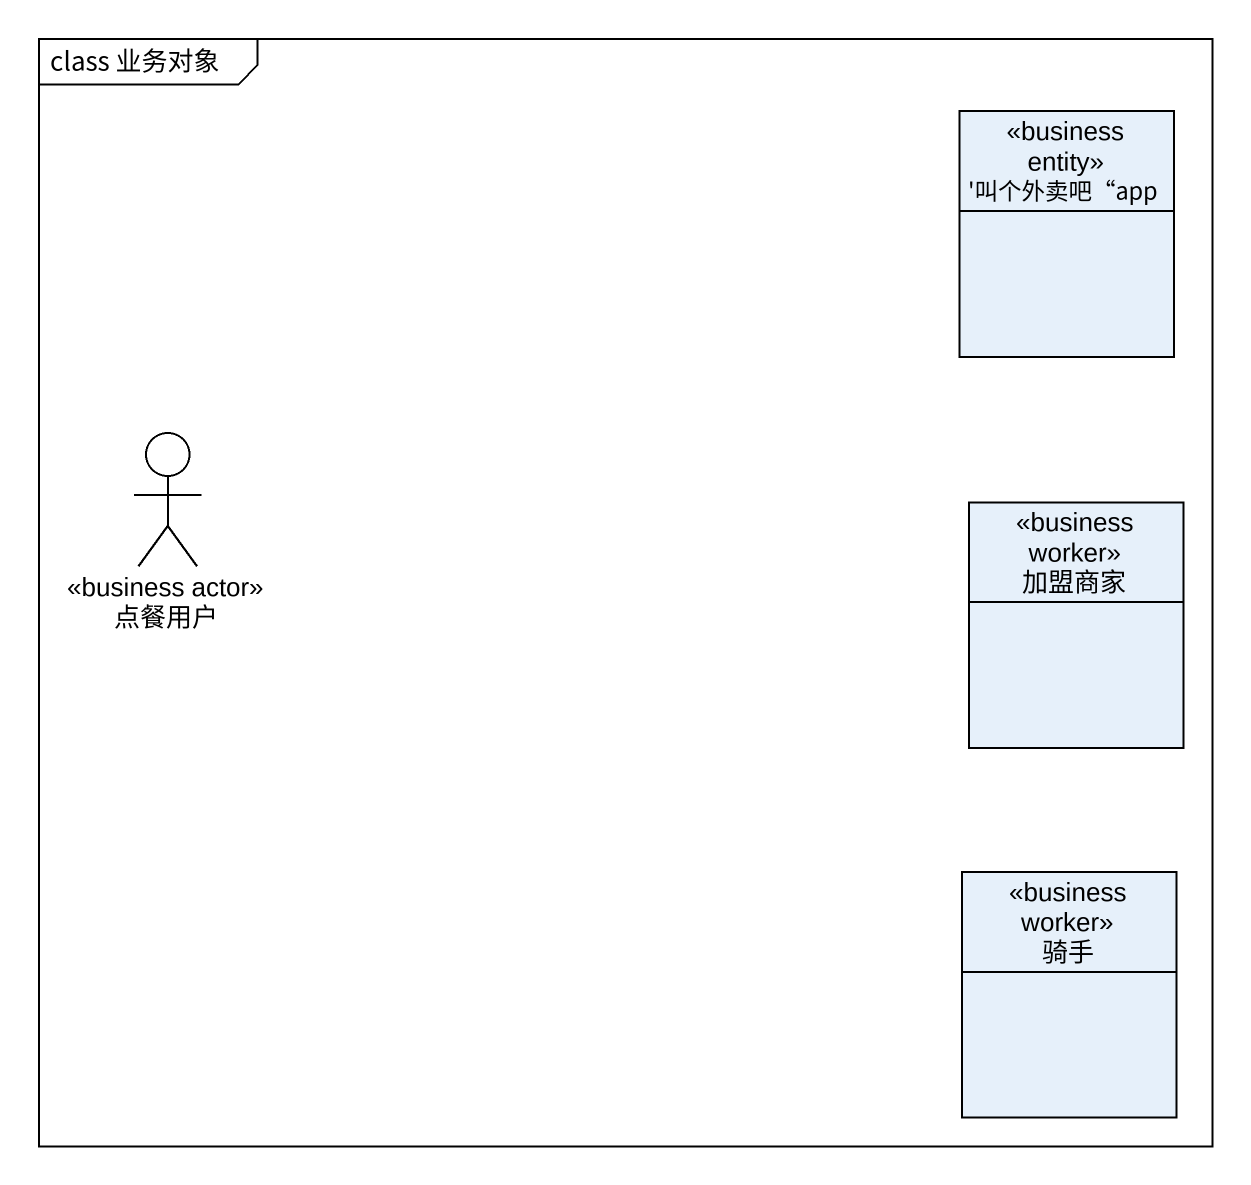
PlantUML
@startuml
mainframe class 业务对象
allowmixing
hide circle
hide empty members
class "'叫个外卖吧“app" as 叫个外卖吧_app <<business entity>>
actor 点餐用户 <<business actor>>
abstract class 加盟商家 <<business worker>>
class 骑手 <<business worker>>
@enduml
